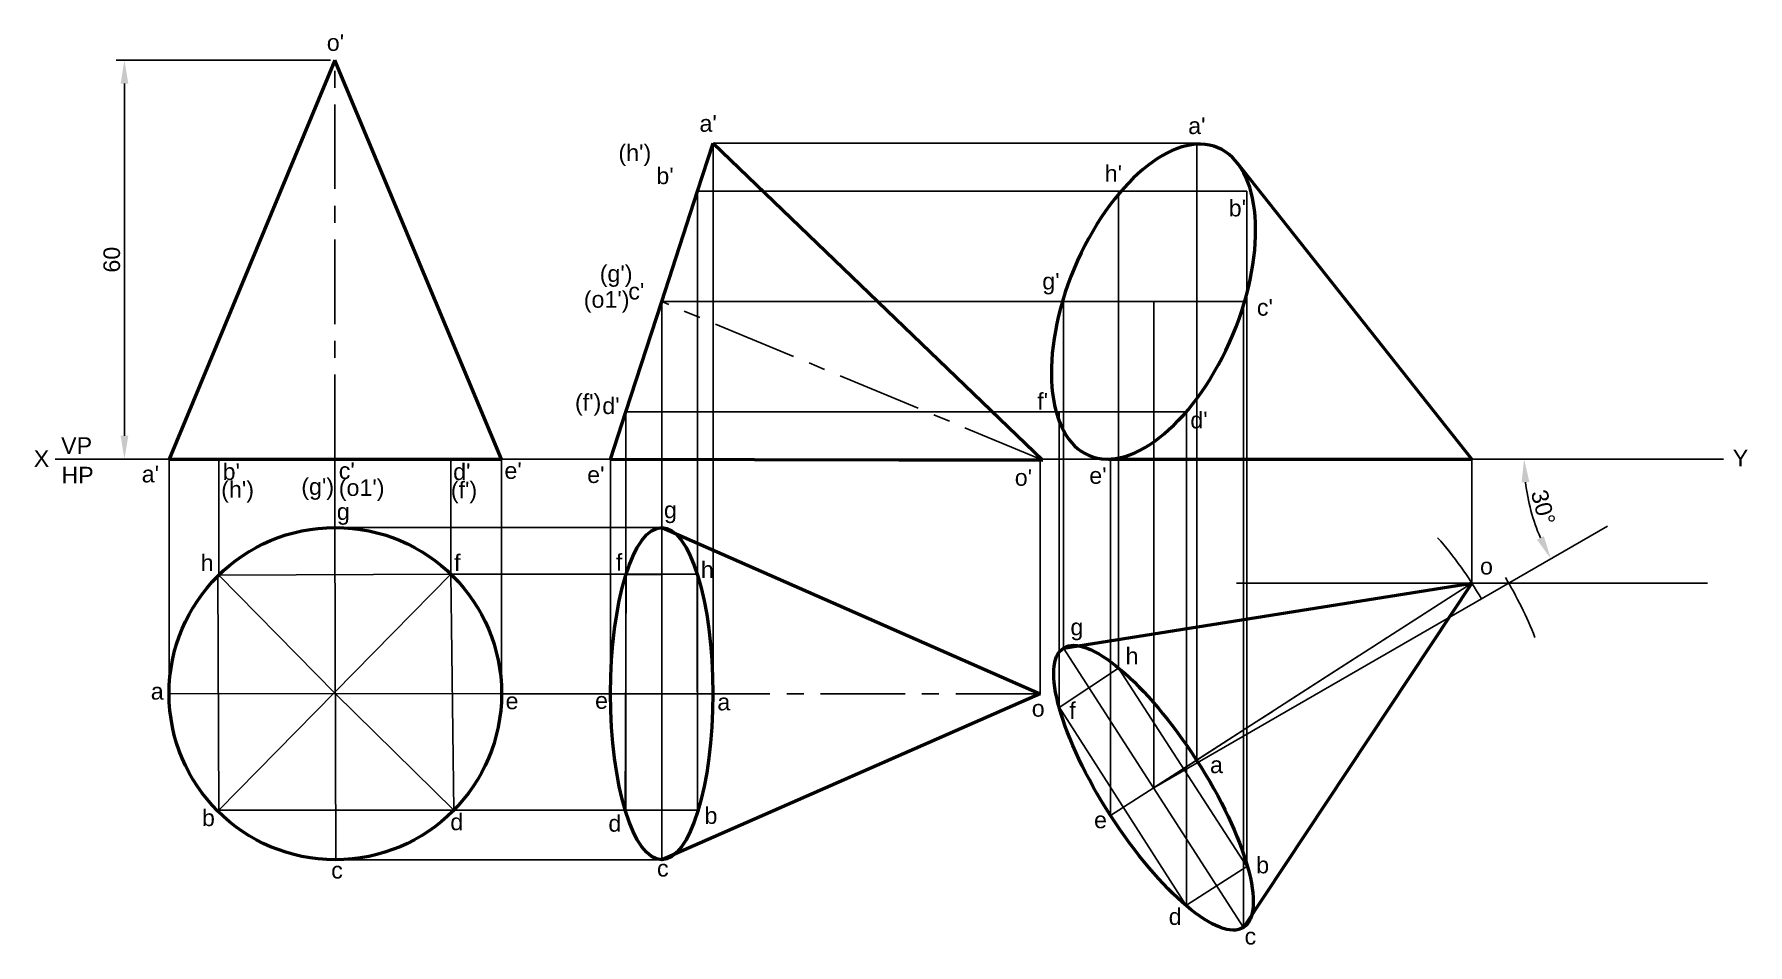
# Paper-space layout 'S_Cone' of a CAD drawing. Header units: millimetres. Extents: x 13 to 271, y 20 to 157.
import ezdxf

# ---------------------------------------------------------------- set-up
doc = ezdxf.new("R2010")
doc.units = ezdxf.units.MM
doc.header["$LTSCALE"] = 0.4
doc.linetypes.add('CENTER', pattern=[50.8, 31.75, -6.35, 6.35, -6.35])
doc.styles.get("Standard").update_dxf_attribs({"font": 'arial.ttf'})
doc.dimstyles.new('ISO-25', dxfattribs={"dimtxt": 2.5, "dimasz": 3.5, "dimexe": 1.25, "dimexo": 0.625, "dimtad": 1, "dimdsep": 46, "dimtxsty": 'Standard', "dimcen": 2.5, "dimadec": 0, "dimazin": 3, "dimtfac": 1, "dimtmove": 0, "dimatfit": 3, "dimfxl": 1, "dimarcsym": 0})

# ---------------------------------------------------------------- blocks, each defined once
blk = doc.blocks.new('*D25')
at = {"color": 0, "lineweight": -2, "transparency": 16777216}
for p, q in [((57.71, 152.74), (25.47, 152.74)), ((26.72, 149.24), (26.72, 96.24)), ((57.71, 92.74), (25.47, 92.74))]:
    blk.add_line(p, q, dxfattribs=at)
at = {"color": 0, "transparency": 16777216}
for points in [[(26.14, 149.24), (27.3, 149.24), (26.72, 152.74)], [(26.14, 96.24), (27.3, 96.24), (26.72, 92.74)]]:
    blk.add_solid(points, dxfattribs=at)
at = {"layer": 'Defpoints', "color": 0, "transparency": 16777216}
for p in [(58.34, 152.74), (26.72, 92.74), (58.34, 92.74)]:
    blk.add_point(p, dxfattribs=at)
at = {"color": 0, "transparency": 16777216, "insert": (24.82, 122.74), "char_height": 2.5, "attachment_point": 5, "rotation": 90}
blk.add_mtext('60', dxfattribs=at)
blk = doc.blocks.new('*D26')
at = {"color": 0, "lineweight": -2, "transparency": 16777216}
blk.add_arc((267.22, 92.74), 30, 186.6888, 203.3103, dxfattribs=at)
at = {"color": 0, "transparency": 16777216}
for points in [[(236.84, 89.21), (238.01, 89.28), (237.22, 92.74)], [(240.19, 81.13), (239.15, 80.61), (241.24, 77.74)]]:
    blk.add_solid(points, dxfattribs=at)
at = {"layer": 'Defpoints', "color": 0, "transparency": 16777216}
for p in [(16.29, 92.74), (267.22, 92.74), (237.68, 87.53), (249.75, 82.65), (181.52, 43.26)]:
    blk.add_point(p, dxfattribs=at)
at = {"color": 0, "transparency": 16777216, "insert": (240.08, 85.47), "char_height": 2.5, "attachment_point": 5, "rotation": 284.9996}
blk.add_mtext('30°', dxfattribs=at)

psp = doc.layouts.new('S_Cone')

# ---------------------------------------------------------------- linework, layer by layer
at = {"lineweight": 50}
for p, q in [((58.338, 152.739), (33.432, 92.739)), ((83.432, 92.739), (58.338, 152.739)), ((112.911, 133.037), (115.268, 140.292)), ((115.268, 140.292), (164.853, 92.568)), ((229.358, 92.739), (194.116, 137.257)), ((107.514, 116.426), (112.911, 133.037)), ((102.127, 99.848), (107.514, 116.426)), ((99.817, 92.739), (102.127, 99.848)), ((33.432, 92.739), (40.908, 92.739)), ((40.908, 92.739), (58.338, 92.739)), ((58.338, 92.739), (75.804, 92.739)), ((75.804, 92.739), (83.432, 92.739)), ((99.817, 92.739), (164.853, 92.568)), ((174.737, 92.739), (229.358, 92.739)), ((107.514, 82.44), (164.442, 57.406)), ((167.943, 64.294), (229.358, 74.077)), ((229.358, 74.077), (195.02, 22.26)), ((164.442, 57.406), (107.514, 32.44))]:
    psp.add_line(p, q, dxfattribs=at)
at = {"linetype": 'CENTER'}
for p, q in [((58.338, 92.739), (58.338, 152.739)), ((164.853, 92.568), (107.514, 116.426)), ((229.358, 74.077), (188.019, 47.448)), ((164.442, 57.406), (115.268, 57.406))]:
    psp.add_line(p, q, dxfattribs=at)
for p, q in [((115.268, 140.292), (115.268, 57.406)), ((115.268, 140.292), (188.019, 140.292)), ((188.019, 140.292), (188.019, 47.448)), ((112.911, 133.037), (112.911, 39.892)), ((112.911, 133.037), (195.522, 133.037)), ((176.242, 61.287), (176.242, 133.037)), ((195.522, 133.037), (195.522, 31.448)), ((107.514, 116.426), (107.514, 32.44)), ((195.02, 116.426), (107.514, 116.426)), ((167.943, 64.294), (167.943, 116.426)), ((181.525, 43.264), (181.525, 116.426)), ((195.02, 22.26), (195.02, 116.426)), ((102.127, 99.848), (102.127, 39.892)), ((102.127, 99.848), (186.456, 99.848)), ((167.283, 55.372), (167.283, 99.848)), ((186.456, 99.848), (186.456, 25.608)), ((16.29, 92.739), (267.22, 92.739)), ((33.432, 57.474), (33.432, 92.739)), ((40.908, 75.269), (40.908, 92.739)), ((58.338, 82.44), (58.338, 92.739)), ((75.804, 75.418), (75.804, 92.739)), ((83.432, 57.406), (83.432, 92.739)), ((99.817, 92.739), (99.817, 57.406)), ((164.442, 92.739), (164.442, 57.406)), ((175.03, 39.08), (175.029, 92.751)), ((229.358, 74.077), (229.358, 92.739)), ((249.752, 82.654), (181.525, 43.264)), ((58.338, 82.44), (58.526, 32.44)), ((58.338, 82.44), (107.514, 82.44)), ((107.514, 82.44), (107.514, 32.44)), ((40.908, 39.892), (40.757, 75.269)), ((40.908, 75.269), (75.804, 75.418)), ((40.908, 39.892), (75.804, 75.418)), ((58.432, 57.44), (40.908, 75.269)), ((75.804, 75.418), (76.239, 39.892)), ((75.804, 75.418), (112.911, 75.418)), ((102.166, 75.418), (102.032, 39.892)), ((102.127, 75.297), (112.862, 75.418)), ((112.862, 75.418), (112.911, 39.892)), ((229.358, 74.077), (181.499, 43.247)), ((264.78, 74.077), (193.944, 74.077)), ((234.898, 74.077), (264.78, 74.077)), ((167.943, 64.294), (195.02, 22.26)), ((167.283, 55.372), (176.242, 61.287)), ((176.242, 61.287), (195.522, 31.448)), ((33.432, 57.474), (83.432, 57.406)), ((58.432, 57.44), (76.239, 39.892)), ((83.432, 57.406), (115.268, 57.406)), ((99.817, 57.406), (115.268, 57.406)), ((167.25, 55.494), (186.376, 25.557)), ((175.03, 39.08), (188.019, 47.448)), ((76.239, 39.892), (40.908, 39.892)), ((76.239, 39.892), (99.817, 39.892)), ((112.911, 39.892), (99.817, 39.892)), ((112.911, 39.892), (102.127, 39.892)), ((58.526, 32.44), (107.514, 32.44)), ((195.522, 31.448), (186.456, 25.608))]:
    psp.add_line(p, q)
at = {"lineweight": 50}
psp.add_circle((58.432, 57.44), 25, dxfattribs=at)
for radius, start, end in [(56.93, 30, 41.39779), (61.66, 21.55449, 30.91261)]:
    psp.add_arc((181.499, 43.247), radius, start, end)
psp.add_ellipse((181.482, 116.426), major_axis=(9.676, 23.159), ratio=0.5152995, start_param=4.712389, end_param=10.9955743, dxfattribs=at)
for centre, major_axis in [((107.514, 57.44), (0, 25)), ((181.482, 43.277), (-13.538, 21.017))]:
    psp.add_ellipse(centre, major_axis=major_axis, ratio=0.307859, dxfattribs=at)

# ---------------------------------------------------------------- texts
at = {"char_height": 2.5, "attachment_point": 1}
for s, width, insert in [("o'", 2.19235, (57.149, 156.663)), ("a'", 5.80405, (113.2, 144.489)), ("a'", 3.33789, (186.698, 144.142)), ("(h')", 5.70833, (101.008, 140.08)), ("b'", 4.46738, (106.716, 136.608)), ("h'", 3.36401, (174.145, 136.955)), ("b'", 2.727, (192.795, 131.753)), ("(g')", 2.89553, (98.195, 121.894)), ("c'", 4.69459, (102.497, 119.249)), ("g'", 3.9134, (164.756, 120.752)), ("(o1')", 2.15096, (95.796, 118.009)), ("c'", 2.39132, (197.028, 116.813)), ("(f')", 2.65408, (94.474, 102.529)), ("d'", 3.33061, (98.586, 102.009)), ("f'", 4.62075, (163.99, 102.688)), ("d'", 2.36842, (187.019, 99.853)), ('VP', 2.90702, (17.196, 96.018)), ('X', 4.61703, (13.077, 94.045)), ('Y', 4.25446, (268.597, 94.14)), ('HP', 7.18205, (17.243, 91.569)), ("a'", 2.24074, (29.317, 91.724)), ("b'", 3.44343, (41.486, 92.085)), ("c'", 1.95161, (58.952, 92.229)), ("d'", 1.66248, (76.155, 92.085)), ("e'", 2.77159, (83.865, 92.254)), ("e'", 1.98945, (96.312, 91.637)), ("o'", 2.57285, (160.614, 91.215)), ("e'", 3.20484, (171.824, 91.513)), ("(h')", 2.7929, (41.269, 89.413)), ("(g')", 2.74671, (53.314, 89.846)), ("(o1')", 3.18041, (58.952, 89.688)), ("(f')", 2.73613, (75.804, 89.34)), ('g', 2.56108, (58.663, 86.078)), ('g', 1.28578, (107.862, 86.333)), ('h', 5.02932, (38.179, 78.367)), ('f', 1.48076, (76.297, 78.396)), ('f', 2.31007, (100.624, 78.458)), ('h', 3.0661, (113.407, 77.335)), ('o', 1.61302, (230.585, 77.866)), ('g', 1.90267, (168.99, 68.709)), ('h', 1.53441, (177.276, 64.355)), ('a', 4.39168, (30.68, 59.04)), ('e', 4.51326, (84.039, 57.592)), ('e', 3.92476, (97.499, 57.656)), ('a', 4.40049, (115.885, 57.422)), ('o', 2.3365, (163.166, 56.471)), ('f', 2.65423, (168.822, 56.139)), ('a', 3.52117, (189.981, 47.976)), ('b', 3.47837, (38.375, 39.999)), ('d', 4.32133, (75.723, 39.383)), ('d', 3.64612, (99.501, 39.162)), ('b', 3.7908, (113.962, 40.334)), ('e', 2.55447, (172.542, 39.68)), ('c', 4.28999, (57.812, 32.113)), ('c', 5.90922, (106.81, 32.408)), ('b', 1.47596, (196.925, 32.892)), ('d', 2.76601, (183.767, 25.139)), ('c', 2.99077, (195.178, 22.184))]:
    psp.add_mtext_dynamic_manual_height_columns(s, width=width, gutter_width=12.5, heights=[0], dxfattribs=dict(at, insert=insert))

# ---------------------------------------------------------------- dimensions: what is measured, and where the dimension line sits
dim = psp.add_linear_dim(base=(26.72, 92.739), p1=(58.338, 152.739), p2=(58.338, 92.739), angle=90, dimstyle='ISO-25')
dim.commit()
dim.dimension.update_dxf_attribs({"geometry": '*D25', "text_midpoint": (24.818, 122.739)})
dim = psp.add_angular_dim_2l(base=(237.678, 87.53), line1=((249.752, 82.654), (181.525, 43.264)), line2=((16.29, 92.739), (267.22, 92.739)), dimstyle='ISO-25')
dim.commit()
dim.dimension.update_dxf_attribs({"geometry": '*D26', "text_midpoint": (240.082, 85.467)})

doc.saveas('drawing.dxf')
